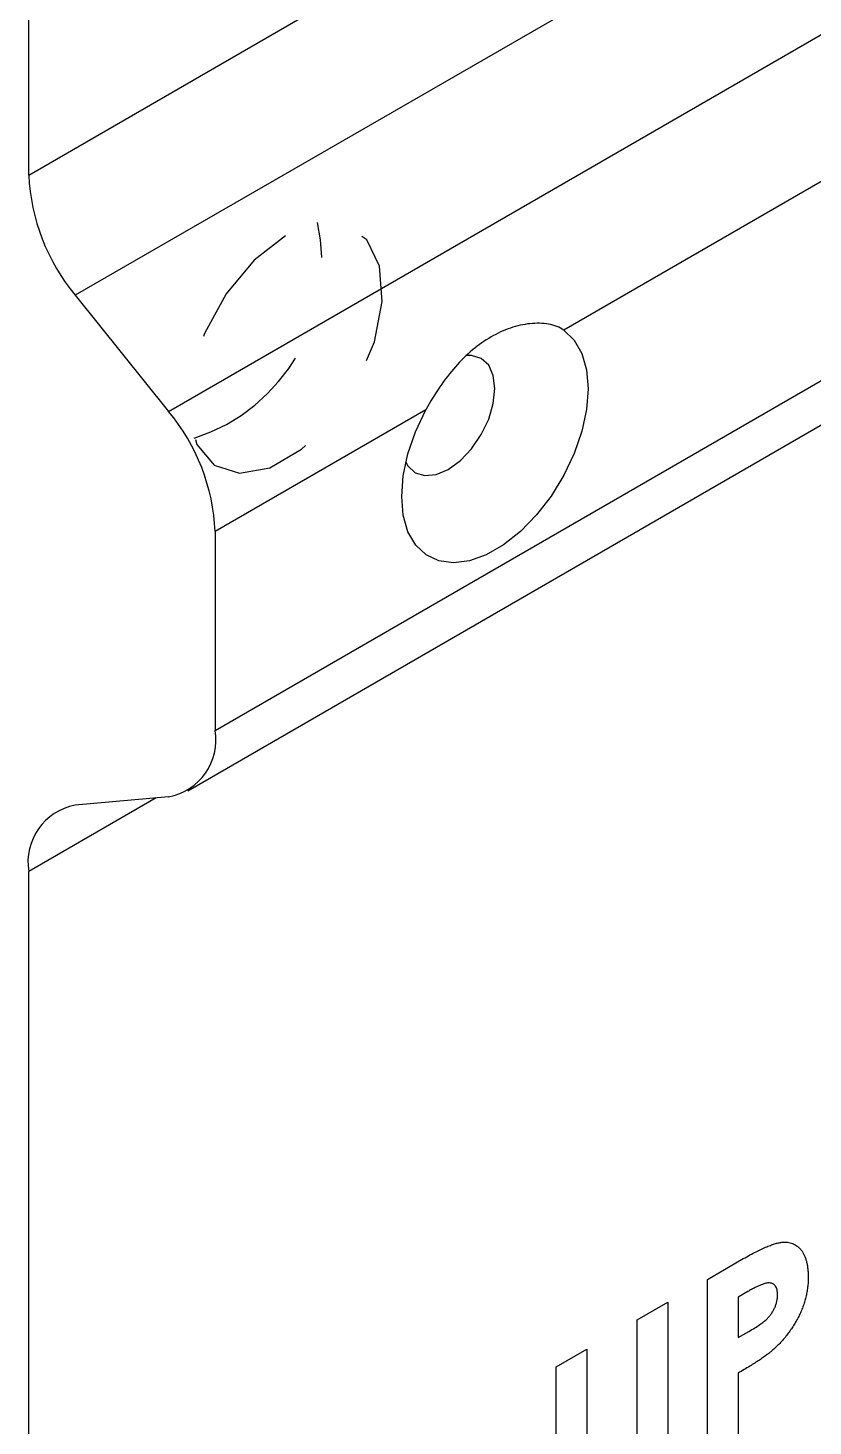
# Model space of a CAD drawing. Extents: x -3.9 to 19, y -12.2 to 0.
# Drawn here: x 11.904 to 12.648, y -10.62 to -9.296 of the extents above; entities that cross this region are included whole.
import ezdxf

# ---------------------------------------------------------------- set-up
doc = ezdxf.new("R2010")
doc.units = 0
doc.header["$LTSCALE"] = 0.5
doc.header["$MEASUREMENT"] = 0
doc.linetypes.add('HIDDEN', pattern=[0.375, 0.25, -0.125])
doc.layers.add('Housing', color=150, linetype='CONTINUOUS')
doc.layers.add('Jig', color=41, linetype='CONTINUOUS', lineweight=13)

msp = doc.modelspace()

# ---------------------------------------------------------------- linework, layer by layer
at = {"layer": 'Housing', "linetype": 'HIDDEN', "lineweight": 25, "transparency": 16777216, "flags": 128}
msp.add_lwpolyline([(12.14842, -9.493033), (12.118573, -9.516015), (12.09196, -9.548009), (12.071465, -9.585549), (12.05931, -9.624566), (12.056811, -9.660833), (12.064239, -9.690418), (12.08079, -9.710117), (12.104669, -9.717794), (12.13329, -9.712618), (12.16355, -9.695149), (12.192171, -9.667281), (12.21605, -9.632033), (12.232601, -9.593226), (12.240029, -9.555063), (12.23753, -9.521682), (12.225375, -9.496699), (12.20488, -9.482822), (12.178267, -9.481554), (12.14842, -9.493033)], dxfattribs=at)
at = {"layer": 'Housing', "linetype": 'HIDDEN', "lineweight": 25, "transparency": 16777216}
msp.add_arc((12.008648, -9.518646), 0.174226, 287.744984, 12.74472, dxfattribs=at)
at = {"layer": 'Jig', "linetype": 'Continuous', "lineweight": 25, "transparency": 16777216}
for p, q in [((11.904866, -9.435301), (14.556491, -7.90455)), ((14.600685, -8.018455), (11.94906, -9.549206)), ((11.904866, -9.435301), (11.904866, -8.106603)), ((12.037447, -9.659159), (14.689072, -8.128408)), ((14.4027, -8.433145), (12.412207, -9.582232)), ((12.055748, -10.018637), (14.707373, -8.487887)), ((12.081641, -9.961407), (13.34205, -9.233788)), ((11.94906, -9.549206), (12.037447, -9.659159)), ((12.2814, -9.657745), (12.081641, -9.773064)), ((12.081641, -9.773064), (12.081641, -9.961407)), ((12.037447, -10.024287), (11.94906, -10.03219)), ((12.025652, -10.025342), (11.904866, -10.09507)), ((11.904866, -11.703409), (11.904866, -10.09507)), ((12.548225, -10.481451), (12.580686, -10.462712)), ((12.548225, -10.668573), (12.548225, -10.481451)), ((12.586464, -10.492962), (12.57731, -10.498247)), ((12.57731, -10.498247), (12.57731, -10.536631)), ((12.481745, -10.519829), (12.51083, -10.503038)), ((12.51083, -10.503038), (12.51083, -10.614667)), ((12.481745, -10.637117), (12.481745, -10.519829)), ((12.57731, -10.536631), (12.5876, -10.53069)), ((12.404879, -10.564203), (12.433963, -10.547413)), ((12.433963, -10.547413), (12.433963, -10.669162)), ((12.404879, -10.675832), (12.404879, -10.564203)), ((12.57731, -10.570217), (12.57731, -10.651783))]:
    msp.add_line(p, q, dxfattribs=at)
at = {"layer": 'Jig', "linetype": 'Continuous', "lineweight": 25, "transparency": 16777216, "flags": 128}
for points in [[(12.412207, -9.582232), (12.422012, -9.591608), (12.42926, -9.604285), (12.433703, -9.619831), (12.435191, -9.637717), (12.433672, -9.657335), (12.429199, -9.678018), (12.421923, -9.699063), (12.412092, -9.719753), (12.400041, -9.739386), (12.386179, -9.757292), (12.370977, -9.772863), (12.354954, -9.78557), (12.338653, -9.79498), (12.322629, -9.800774), (12.307428, -9.802754), (12.293566, -9.800852), (12.281515, -9.795134), (12.271684, -9.785794), (12.264408, -9.77315), (12.259935, -9.757632), (12.258416, -9.739767), (12.259903, -9.720163), (12.264347, -9.699487), (12.271594, -9.678443), (12.2814, -9.657745)], [(12.262329, -9.707379), (12.264337, -9.710742), (12.27136, -9.717257), (12.280513, -9.720083), (12.291172, -9.719029), (12.30261, -9.714164), (12.314048, -9.705822), (12.324707, -9.694571), (12.333859, -9.681177), (12.340883, -9.666553), (12.345298, -9.651696), (12.346803, -9.637619), (12.345298, -9.62528), (12.340883, -9.61552), (12.333859, -9.609005), (12.324707, -9.606179), (12.319614, -9.60621)]]:
    msp.add_lwpolyline(points, dxfattribs=at)
at = {"layer": 'Jig', "linetype": 'Continuous', "lineweight": 25, "transparency": 16777216}
for centre, radius, start, end in [((12.096522, -9.426466), 0.19186, 182.639287, 219.772072), ((11.889985, -9.781898), 0.19186, 2.639287, 39.772072), ((12.027385, -9.970245), 0.054971, 280.546778, 9.251879), ((11.959121, -10.086232), 0.054971, 100.546778, 189.251879)]:
    msp.add_arc(centre, radius, start, end, dxfattribs=at)
for points, knots in [([(12.412207, -9.582232), (12.408097, -9.579384), (12.403101, -9.577584), (12.392141, -9.575626), (12.386108, -9.5755), (12.373948, -9.576784), (12.367758, -9.578176), (12.355324, -9.582404), (12.349117, -9.585242), (12.337132, -9.592161), (12.3313, -9.596256), (12.319923, -9.60578), (12.314522, -9.611089), (12.304236, -9.62272), (12.29934, -9.629048), (12.289883, -9.642902), (12.285504, -9.650162), (12.2814, -9.657745)], [0, 0, 0, 0, 0.125, 0.125, 0.25, 0.25, 0.375, 0.375, 0.5, 0.5, 0.625, 0.625, 0.75, 0.75, 0.875, 0.875, 1, 1, 1, 1]), ([(12.580686, -10.462712), (12.582807, -10.461498), (12.586898, -10.459157), (12.592799, -10.456008), (12.598243, -10.453325), (12.603228, -10.451015), (12.607753, -10.449199), (12.611823, -10.447762), (12.61544, -10.446786), (12.618644, -10.446257), (12.621519, -10.446154), (12.624239, -10.446241), (12.626744, -10.446773), (12.62916, -10.447465), (12.631348, -10.448594), (12.633445, -10.449924), (12.635362, -10.451605), (12.637109, -10.4536), (12.638693, -10.455847), (12.640077, -10.458375), (12.6412, -10.461223), (12.642142, -10.464324), (12.642898, -10.467678), (12.643402, -10.471349), (12.643744, -10.475256), (12.643774, -10.478032), (12.643789, -10.479436)], [0, 0, 0, 0, 0.070781161, 0.136551696, 0.197012482, 0.252922694, 0.303686532, 0.349719151, 0.391240471, 0.428478555, 0.463056565, 0.497150358, 0.531002334, 0.564226377, 0.59770067, 0.631421421, 0.665597347, 0.700451436, 0.735880684, 0.771092108, 0.806974845, 0.843534403, 0.880940196, 0.919294384, 0.95918024, 1, 1, 1, 1]), ([(12.607076, -10.484774), (12.606562, -10.48477), (12.605473, -10.484763), (12.603618, -10.485094), (12.601477, -10.485706), (12.599037, -10.486597), (12.596306, -10.487772), (12.593285, -10.489209), (12.58997, -10.490999), (12.587665, -10.49229), (12.586464, -10.492962)], [0, 0, 0, 0, 0.08210116, 0.17382498, 0.27895309, 0.3966391, 0.52731559, 0.67129814, 0.82875438, 1, 1, 1, 1]), ([(12.614704, -10.496189), (12.614679, -10.495327), (12.614629, -10.493655), (12.614265, -10.491411), (12.613684, -10.489459), (12.612842, -10.487847), (12.611754, -10.486572), (12.610427, -10.485629), (12.608879, -10.484971), (12.607683, -10.48484), (12.607076, -10.484774)], [0, 0, 0, 0, 0.13778768, 0.26734124, 0.39044433, 0.51177788, 0.62950898, 0.74782907, 0.87188531, 1, 1, 1, 1]), ([(12.643789, -10.479436), (12.643767, -10.481012), (12.643724, -10.484108), (12.643298, -10.488856), (12.642571, -10.493569), (12.641622, -10.498236), (12.640297, -10.502879), (12.638784, -10.507481), (12.636922, -10.512032), (12.634794, -10.516525), (12.632471, -10.520949), (12.629896, -10.525245), (12.62712, -10.529405), (12.624157, -10.533446), (12.620998, -10.537369), (12.617643, -10.541194), (12.614071, -10.544872), (12.611583, -10.547154), (12.610322, -10.54831)], [0, 0, 0, 0, 0.06887543, 0.13534867, 0.19928932, 0.26155008, 0.32291538, 0.382772, 0.44284357, 0.50265203, 0.56274884, 0.62273958, 0.68268733, 0.74332925, 0.80501251, 0.86806712, 0.93311057, 1, 1, 1, 1]), ([(12.5876, -10.53069), (12.589472, -10.529596), (12.592918, -10.527582), (12.597623, -10.524501), (12.601404, -10.521761), (12.604391, -10.519237), (12.606749, -10.516663), (12.608784, -10.514086), (12.610528, -10.511305), (12.612039, -10.508406), (12.613247, -10.50538), (12.614084, -10.502303), (12.614628, -10.499186), (12.614679, -10.497207), (12.614704, -10.496189)], [0, 0, 0, 0, 0.15515959, 0.28549595, 0.39050281, 0.47097504, 0.53844553, 0.60365534, 0.66658717, 0.73019895, 0.79494467, 0.86022844, 0.92812071, 1, 1, 1, 1]), ([(12.610322, -10.54831), (12.609492, -10.549028), (12.607692, -10.550584), (12.604714, -10.552828), (12.601283, -10.555292), (12.597386, -10.557956), (12.593023, -10.560757), (12.588196, -10.563763), (12.582905, -10.566978), (12.579225, -10.569108), (12.57731, -10.570217)], [0, 0, 0, 0, 0.07737275, 0.16761429, 0.27210832, 0.39001599, 0.52136331, 0.66727225, 0.82680952, 1, 1, 1, 1]), ([(12.51083, -10.614667), (12.510826, -10.616931), (12.510818, -10.621284), (12.510699, -10.627603), (12.510445, -10.633457), (12.510232, -10.638748), (12.509819, -10.643608), (12.509389, -10.64795), (12.508841, -10.651819), (12.508026, -10.656333), (12.506619, -10.661802), (12.50435, -10.668473), (12.501471, -10.675385), (12.498067, -10.682429), (12.494224, -10.689367), (12.490027, -10.695932), (12.485542, -10.702025), (12.480723, -10.707587), (12.475573, -10.712728), (12.470043, -10.717377), (12.464135, -10.721772), (12.460054, -10.724222), (12.457952, -10.725485)], [0, 0, 0, 0, 0.05854042, 0.11256751, 0.16177988, 0.20648716, 0.24645703, 0.28199971, 0.31321294, 0.33980647, 0.38941261, 0.44047348, 0.49395474, 0.54997788, 0.60648808, 0.6613185, 0.7146911, 0.76791847, 0.82193879, 0.87810737, 0.93720266, 1, 1, 1, 1])]:
    msp.add_open_spline(points, degree=3, knots=knots, dxfattribs=at)

doc.saveas('drawing.dxf')
